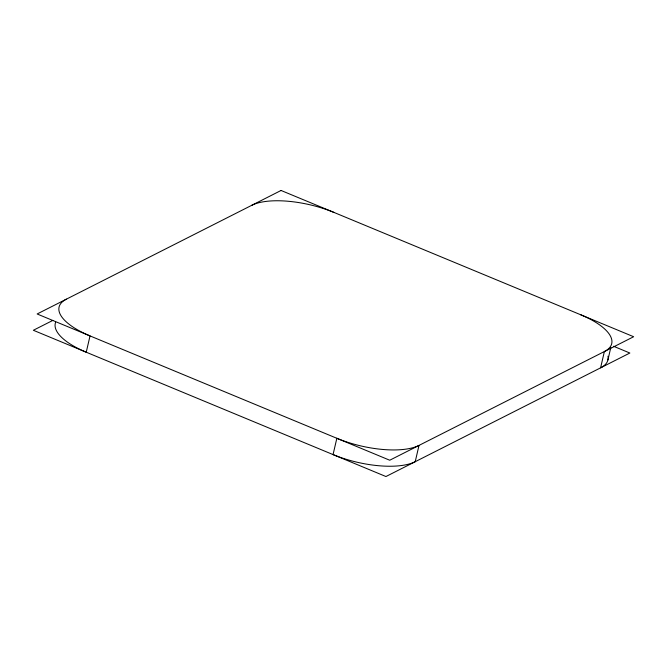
<?xml version="1.0" encoding="UTF-8"?>
<svg xmlns="http://www.w3.org/2000/svg" width="667" height="667" viewBox="0 0 667 667"><rect width="100%" height="100%" fill="white"/><g stroke="black" fill="none" stroke-linecap="round" stroke-linejoin="round"><path stroke-width="1" d="M607.92 359.922L610.822 347.457M52.826 320.41L33.35 330.273L385.943 476.53L629.856 353.026L613.523 346.256M580.757 314.791A61.831 23.062 13.1 0 1 604.377 351.551L600.592 367.851A61.831 23.062 13.1 0 0 607.996 356.236M251.784 205.294A61.831 23.062 13.1 0 1 333.942 212.414M66.408 299.149A61.831 23.062 13.1 0 0 90.028 335.91L86.243 352.209A61.831 23.062 13.1 0 1 55.644 322.219M336.852 438.294L333.058 454.586A61.831 23.062 13.1 0 0 415.216 461.706L419.009 445.406A61.831 23.062 13.1 0 1 336.852 438.294M281.057 190.47L37.144 313.974L389.736 460.23L633.65 336.727L281.057 190.47"/></g></svg>
